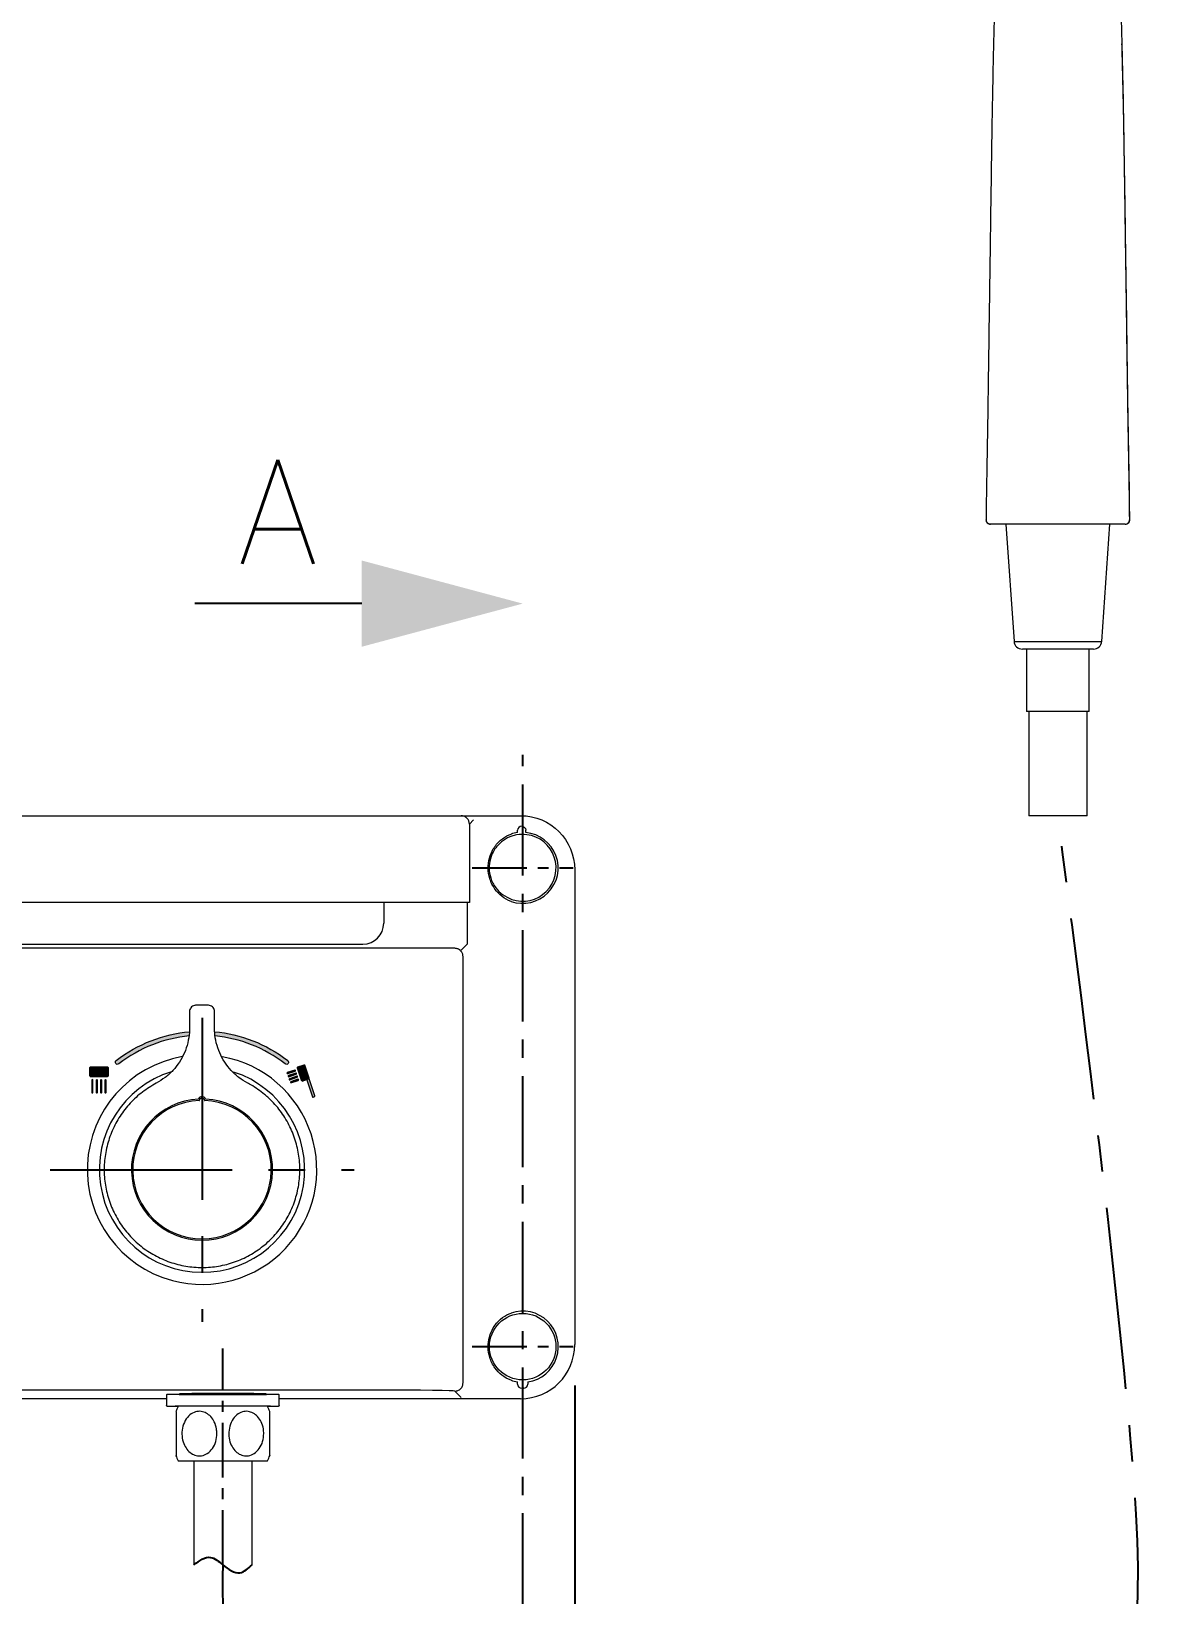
# Model space of a CAD drawing. Extents: x 1522 to 1942, y -990 to -693.
# Drawn here: x 1669.4 to 1723.2, y -834.5 to -759.4 of the extents above; entities that cross this region are included whole.
import ezdxf
from ezdxf.enums import TextEntityAlignment as Align

# ---------------------------------------------------------------- set-up
doc = ezdxf.new("R2010")
doc.units = 0
doc.header["$LTSCALE"] = 7
doc.header["$MEASUREMENT"] = 0
doc.linetypes.add('CENTER', pattern=[2, 1.25, -0.25, 0.25, -0.25])
doc.linetypes.add('PHANTOM', pattern=[2.5, 1.25, -0.25, 0.25, -0.25, 0.25, -0.25])
doc.layers.get('0').update_dxf_attribs({"color": 2, "linetype": 'CONTINUOUS'})
for name, color, linetype in [('CL', 1, 'CENTER'), ('D', 2, 'CONTINUOUS'), ('DWG', 7, 'CONTINUOUS'), ('TXT', 4, 'CONTINUOUS'), ('인쇄', 7, 'CONTINUOUS')]:
    doc.layers.add(name, color=color, linetype=linetype)
doc.styles.add('GHS', font='romans', dxfattribs={"bigfont": 'ghs'})

msp = doc.modelspace()

# ---------------------------------------------------------------- hatches: boundary and pattern name
at = {"layer": '인쇄'}
h = msp.add_hatch(color=252, dxfattribs=at)
h.dxf.hatch_style = 2
h.paths.add_polyline_path([(1678.2, -807.489), (1678.202, -807.51), (1678.203, -807.532), (1678.205, -807.555), (1678.207, -807.578), (1678.209, -807.6), (1678.212, -807.623), (1678.214, -807.646), (1678.217, -807.668), (1678.22, -807.691), (1678.318, -807.701), (1678.516, -807.726), (1678.712, -807.757), (1678.908, -807.794), (1679.102, -807.838), (1679.296, -807.887), (1679.488, -807.942), (1679.679, -808.003), (1679.868, -808.071), (1680.056, -808.144), (1680.242, -808.223), (1680.426, -808.309), (1680.607, -808.4), (1680.787, -808.498), (1680.964, -808.601), (1681.138, -808.711), (1681.31, -808.826), (1681.479, -808.948), (1681.59, -809.033), (1681.594, -809.036), (1681.597, -809.038), (1681.6, -809.04), (1681.603, -809.042), (1681.607, -809.043), (1681.61, -809.045), (1681.613, -809.046), (1681.617, -809.048), (1681.62, -809.049), (1681.624, -809.05), (1681.627, -809.051), (1681.631, -809.052), (1681.634, -809.052), (1681.638, -809.053), (1681.642, -809.053), (1681.645, -809.053), (1681.649, -809.054), (1681.652, -809.054), (1681.656, -809.053), (1681.66, -809.053), (1681.663, -809.053), (1681.667, -809.052), (1681.67, -809.052), (1681.674, -809.051), (1681.677, -809.05), (1681.681, -809.049), (1681.684, -809.048), (1681.688, -809.047), (1681.691, -809.045), (1681.694, -809.044), (1681.698, -809.042), (1681.701, -809.04), (1681.704, -809.038), (1681.707, -809.036), (1681.71, -809.034), (1681.713, -809.032), (1681.716, -809.03), (1681.719, -809.027), (1681.721, -809.025), (1681.724, -809.022), (1681.726, -809.019), (1681.729, -809.016), (1681.731, -809.013), (1681.734, -809.01), (1681.736, -809.007), (1681.738, -809.003), (1681.739, -809), (1681.741, -808.997), (1681.743, -808.993), (1681.744, -808.99), (1681.745, -808.986), (1681.746, -808.983), (1681.747, -808.979), (1681.748, -808.976), (1681.749, -808.972), (1681.75, -808.969), (1681.75, -808.965), (1681.751, -808.962), (1681.751, -808.958), (1681.751, -808.954), (1681.751, -808.951), (1681.751, -808.947), (1681.75, -808.944), (1681.75, -808.94), (1681.749, -808.936), (1681.749, -808.933), (1681.748, -808.929), (1681.747, -808.926), (1681.746, -808.922), (1681.745, -808.919), (1681.743, -808.916), (1681.742, -808.912), (1681.74, -808.909), (1681.739, -808.906), (1681.737, -808.903), (1681.735, -808.9), (1681.733, -808.896), (1681.731, -808.893), (1681.728, -808.891), (1681.726, -808.888), (1681.724, -808.885), (1681.721, -808.882), (1681.718, -808.88), (1681.715, -808.877), (1681.712, -808.875), (1681.54, -808.745), (1681.365, -808.622), (1681.187, -808.505), (1681.007, -808.394), (1680.823, -808.289), (1680.638, -808.191), (1680.45, -808.099), (1680.26, -808.013), (1680.067, -807.933), (1679.873, -807.859), (1679.678, -807.792), (1679.481, -807.731), (1679.282, -807.676), (1679.082, -807.627), (1678.881, -807.585), (1678.679, -807.549), (1678.476, -807.519), (1678.273, -807.495)])
h.paths.add_polyline_path([(1676.989, -807.512), (1676.99, -807.488), (1676.843, -807.502), (1676.64, -807.528), (1676.438, -807.56), (1676.236, -807.598), (1676.035, -807.643), (1675.836, -807.694), (1675.638, -807.751), (1675.441, -807.814), (1675.246, -807.883), (1675.052, -807.959), (1674.861, -808.041), (1674.672, -808.129), (1674.484, -808.223), (1674.299, -808.324), (1674.117, -808.43), (1673.937, -808.543), (1673.76, -808.662), (1673.586, -808.788), (1673.471, -808.875), (1673.468, -808.878), (1673.465, -808.88), (1673.462, -808.883), (1673.46, -808.886), (1673.457, -808.889), (1673.455, -808.891), (1673.453, -808.894), (1673.451, -808.897), (1673.449, -808.901), (1673.447, -808.904), (1673.445, -808.907), (1673.443, -808.91), (1673.442, -808.913), (1673.44, -808.917), (1673.439, -808.92), (1673.438, -808.924), (1673.437, -808.927), (1673.436, -808.931), (1673.435, -808.934), (1673.435, -808.938), (1673.434, -808.941), (1673.434, -808.945), (1673.434, -808.948), (1673.433, -808.952), (1673.433, -808.956), (1673.434, -808.959), (1673.434, -808.963), (1673.434, -808.966), (1673.435, -808.97), (1673.435, -808.974), (1673.436, -808.977), (1673.437, -808.981), (1673.438, -808.984), (1673.439, -808.988), (1673.441, -808.991), (1673.442, -808.994), (1673.444, -808.998), (1673.445, -809.001), (1673.447, -809.004), (1673.449, -809.008), (1673.451, -809.011), (1673.454, -809.014), (1673.456, -809.017), (1673.459, -809.02), (1673.461, -809.023), (1673.464, -809.025), (1673.467, -809.028), (1673.469, -809.03), (1673.472, -809.033), (1673.475, -809.035), (1673.478, -809.037), (1673.481, -809.039), (1673.485, -809.041), (1673.488, -809.043), (1673.491, -809.044), (1673.494, -809.046), (1673.498, -809.047), (1673.501, -809.048), (1673.505, -809.049), (1673.508, -809.05), (1673.512, -809.051), (1673.515, -809.052), (1673.519, -809.052), (1673.522, -809.053), (1673.526, -809.053), (1673.529, -809.053), (1673.533, -809.054), (1673.537, -809.054), (1673.54, -809.053), (1673.544, -809.053), (1673.547, -809.053), (1673.551, -809.052), (1673.555, -809.051), (1673.558, -809.05), (1673.562, -809.05), (1673.565, -809.048), (1673.569, -809.047), (1673.572, -809.046), (1673.575, -809.044), (1673.579, -809.043), (1673.582, -809.041), (1673.585, -809.039), (1673.589, -809.037), (1673.592, -809.035), (1673.595, -809.032), (1673.762, -808.907), (1673.931, -808.787), (1674.104, -808.674), (1674.279, -808.566), (1674.457, -808.465), (1674.637, -808.369), (1674.82, -808.28), (1675.004, -808.196), (1675.191, -808.119), (1675.379, -808.048), (1675.569, -807.982), (1675.76, -807.923), (1675.953, -807.87), (1676.147, -807.822), (1676.342, -807.781), (1676.538, -807.746), (1676.734, -807.717), (1676.932, -807.694), (1676.971, -807.69), (1676.973, -807.673), (1676.976, -807.65), (1676.979, -807.627), (1676.981, -807.604), (1676.983, -807.581), (1676.985, -807.558), (1676.987, -807.535)])
h = msp.add_hatch(color=252, dxfattribs=at)
h.dxf.hatch_style = 2
edge = h.paths.add_edge_path()
edge.add_spline(control_points=[(1673.085, -809.606), (1673.085, -809.628), (1673.067, -809.646), (1673.045, -809.646), (1673.045, -809.646), (1672.246, -809.646), (1672.246, -809.646), (1672.224, -809.646), (1672.206, -809.628), (1672.206, -809.606), (1672.206, -809.606), (1672.206, -809.206), (1672.206, -809.206), (1672.206, -809.183), (1672.224, -809.166), (1672.246, -809.166), (1672.246, -809.166), (1673.045, -809.166), (1673.045, -809.166), (1673.067, -809.166), (1673.085, -809.183), (1673.085, -809.206), (1673.085, -809.206), (1673.085, -809.606), (1673.085, -809.606)], knot_values=[0, 0, 0, 0, 1, 1, 1, 2, 2, 2, 3, 3, 3, 4, 4, 4, 5, 5, 5, 6, 6, 6, 7, 7, 7, 8, 8, 8, 8], degree=3, periodic=0)
h = msp.add_hatch(color=252, dxfattribs=at)
h.dxf.hatch_style = 2
edge = h.paths.add_edge_path()
edge.add_spline(control_points=[(1681.708, -809.497), (1681.708, -809.497), (1682.071, -809.376), (1682.071, -809.376), (1682.085, -809.371), (1682.092, -809.356), (1682.087, -809.343), (1682.083, -809.329), (1682.068, -809.322), (1682.054, -809.326), (1682.054, -809.326), (1681.691, -809.447), (1681.691, -809.447), (1681.678, -809.452), (1681.671, -809.466), (1681.675, -809.48), (1681.68, -809.494), (1681.694, -809.501), (1681.708, -809.497)], knot_values=[0, 0, 0, 0, 1, 1, 1, 2, 2, 2, 3, 3, 3, 4, 4, 4, 5, 5, 5, 6, 6, 6, 6], degree=3, periodic=0)
h = msp.add_hatch(color=252, dxfattribs=at)
h.dxf.hatch_style = 2
edge = h.paths.add_edge_path()
edge.add_spline(control_points=[(1682.369, -809.843), (1682.373, -809.854), (1682.389, -809.859), (1682.405, -809.854), (1682.405, -809.854), (1682.712, -809.752), (1682.712, -809.752), (1682.727, -809.747), (1682.737, -809.733), (1682.733, -809.722), (1682.733, -809.722), (1682.525, -809.097), (1682.525, -809.097), (1682.521, -809.086), (1682.505, -809.081), (1682.49, -809.086), (1682.49, -809.086), (1682.182, -809.188), (1682.182, -809.188), (1682.167, -809.194), (1682.158, -809.207), (1682.161, -809.219), (1682.161, -809.219), (1682.369, -809.843), (1682.369, -809.843)], knot_values=[0, 0, 0, 0, 1, 1, 1, 2, 2, 2, 3, 3, 3, 4, 4, 4, 5, 5, 5, 6, 6, 6, 7, 7, 7, 8, 8, 8, 8], degree=3, periodic=0)
h = msp.add_hatch(color=252, dxfattribs=at)
h.dxf.hatch_style = 2
edge = h.paths.add_edge_path()
edge.add_spline(control_points=[(1672.329, -810.425), (1672.313, -810.425), (1672.301, -810.412), (1672.301, -810.397), (1672.301, -810.397), (1672.301, -809.815), (1672.301, -809.815), (1672.301, -809.8), (1672.313, -809.787), (1672.329, -809.787), (1672.345, -809.787), (1672.357, -809.8), (1672.357, -809.815), (1672.357, -809.815), (1672.357, -810.397), (1672.357, -810.397), (1672.357, -810.412), (1672.345, -810.425), (1672.329, -810.425)], knot_values=[0, 0, 0, 0, 1, 1, 1, 2, 2, 2, 3, 3, 3, 4, 4, 4, 5, 5, 5, 6, 6, 6, 6], degree=3, periodic=0)
h = msp.add_hatch(color=252, dxfattribs=at)
h.dxf.hatch_style = 2
edge = h.paths.add_edge_path()
edge.add_spline(control_points=[(1672.54, -810.425), (1672.524, -810.425), (1672.512, -810.412), (1672.512, -810.397), (1672.512, -810.397), (1672.512, -809.815), (1672.512, -809.815), (1672.512, -809.8), (1672.524, -809.787), (1672.54, -809.787), (1672.555, -809.787), (1672.568, -809.8), (1672.568, -809.815), (1672.568, -809.815), (1672.568, -810.397), (1672.568, -810.397), (1672.568, -810.412), (1672.555, -810.425), (1672.54, -810.425)], knot_values=[0, 0, 0, 0, 1, 1, 1, 2, 2, 2, 3, 3, 3, 4, 4, 4, 5, 5, 5, 6, 6, 6, 6], degree=3, periodic=0)
h = msp.add_hatch(color=252, dxfattribs=at)
h.dxf.hatch_style = 2
edge = h.paths.add_edge_path()
edge.add_spline(control_points=[(1672.751, -810.425), (1672.735, -810.425), (1672.722, -810.412), (1672.722, -810.397), (1672.722, -810.397), (1672.722, -809.815), (1672.722, -809.815), (1672.722, -809.8), (1672.735, -809.787), (1672.751, -809.787), (1672.766, -809.787), (1672.779, -809.8), (1672.779, -809.815), (1672.779, -809.815), (1672.779, -810.397), (1672.779, -810.397), (1672.779, -810.412), (1672.766, -810.425), (1672.751, -810.425)], knot_values=[0, 0, 0, 0, 1, 1, 1, 2, 2, 2, 3, 3, 3, 4, 4, 4, 5, 5, 5, 6, 6, 6, 6], degree=3, periodic=0)
h = msp.add_hatch(color=252, dxfattribs=at)
h.dxf.hatch_style = 2
edge = h.paths.add_edge_path()
edge.add_spline(control_points=[(1672.962, -810.425), (1672.946, -810.425), (1672.933, -810.412), (1672.933, -810.397), (1672.933, -810.397), (1672.933, -809.815), (1672.933, -809.815), (1672.933, -809.8), (1672.946, -809.787), (1672.962, -809.787), (1672.977, -809.787), (1672.99, -809.8), (1672.99, -809.815), (1672.99, -809.815), (1672.99, -810.397), (1672.99, -810.397), (1672.99, -810.412), (1672.977, -810.425), (1672.962, -810.425)], knot_values=[0, 0, 0, 0, 1, 1, 1, 2, 2, 2, 3, 3, 3, 4, 4, 4, 5, 5, 5, 6, 6, 6, 6], degree=3, periodic=0)
h = msp.add_hatch(color=252, dxfattribs=at)
h.dxf.hatch_style = 2
edge = h.paths.add_edge_path()
edge.add_spline(control_points=[(1681.758, -809.645), (1681.758, -809.645), (1682.12, -809.524), (1682.12, -809.524), (1682.134, -809.519), (1682.141, -809.505), (1682.137, -809.491), (1682.132, -809.477), (1682.118, -809.47), (1682.104, -809.474), (1682.104, -809.474), (1681.741, -809.596), (1681.741, -809.596), (1681.728, -809.6), (1681.72, -809.615), (1681.724, -809.628), (1681.729, -809.642), (1681.744, -809.65), (1681.758, -809.645)], knot_values=[0, 0, 0, 0, 1, 1, 1, 2, 2, 2, 3, 3, 3, 4, 4, 4, 5, 5, 5, 6, 6, 6, 6], degree=3, periodic=0)
h = msp.add_hatch(color=252, dxfattribs=at)
h.dxf.hatch_style = 2
edge = h.paths.add_edge_path()
edge.add_spline(control_points=[(1681.807, -809.793), (1681.807, -809.793), (1682.17, -809.672), (1682.17, -809.672), (1682.183, -809.668), (1682.191, -809.653), (1682.186, -809.64), (1682.182, -809.626), (1682.167, -809.618), (1682.154, -809.623), (1682.154, -809.623), (1681.791, -809.744), (1681.791, -809.744), (1681.777, -809.749), (1681.769, -809.763), (1681.774, -809.777), (1681.779, -809.791), (1681.793, -809.798), (1681.807, -809.793)], knot_values=[0, 0, 0, 0, 1, 1, 1, 2, 2, 2, 3, 3, 3, 4, 4, 4, 5, 5, 5, 6, 6, 6, 6], degree=3, periodic=0)
h = msp.add_hatch(color=252, dxfattribs=at)
h.dxf.hatch_style = 2
edge = h.paths.add_edge_path()
edge.add_spline(control_points=[(1681.857, -809.942), (1681.857, -809.942), (1682.219, -809.821), (1682.219, -809.821), (1682.233, -809.816), (1682.24, -809.802), (1682.236, -809.788), (1682.231, -809.774), (1682.217, -809.767), (1682.203, -809.771), (1682.203, -809.771), (1681.84, -809.892), (1681.84, -809.892), (1681.826, -809.897), (1681.819, -809.912), (1681.823, -809.925), (1681.828, -809.939), (1681.843, -809.946), (1681.857, -809.942)], knot_values=[0, 0, 0, 0, 1, 1, 1, 2, 2, 2, 3, 3, 3, 4, 4, 4, 5, 5, 5, 6, 6, 6, 6], degree=3, periodic=0)
h = msp.add_hatch(color=252, dxfattribs=at)
h.dxf.hatch_style = 2
edge = h.paths.add_edge_path()
edge.add_spline(control_points=[(1682.892, -810.612), (1682.897, -810.625), (1682.913, -810.632), (1682.929, -810.627), (1682.929, -810.627), (1682.996, -810.604), (1682.996, -810.604), (1683.011, -810.599), (1683.02, -810.584), (1683.016, -810.57), (1683.016, -810.57), (1682.728, -809.708), (1682.728, -809.708), (1682.724, -809.694), (1682.707, -809.687), (1682.692, -809.692), (1682.692, -809.692), (1682.624, -809.715), (1682.624, -809.715), (1682.609, -809.72), (1682.6, -809.735), (1682.605, -809.749), (1682.605, -809.749), (1682.892, -810.612), (1682.892, -810.612)], knot_values=[0, 0, 0, 0, 1, 1, 1, 2, 2, 2, 3, 3, 3, 4, 4, 4, 5, 5, 5, 6, 6, 6, 7, 7, 7, 8, 8, 8, 8], degree=3, periodic=0)

# ---------------------------------------------------------------- linework, layer by layer
at = {"color": 7, "linetype": 'Continuous', "lineweight": 15}
for p, q in [((1715.635, -758.831), (1715.611, -760.034)), ((1721.78, -760.034), (1721.755, -758.831)), ((1715.611, -760.018), (1715.575, -761.429)), ((1721.815, -761.429), (1721.779, -760.018)), ((1715.253, -782.909), (1715.254, -782.909)), ((1716.195, -783.111), (1716.589, -788.739)), ((1720.802, -788.739), (1721.195, -783.111)), ((1722.136, -782.909), (1722.137, -782.909)), ((1718.695, -789.111), (1716.988, -789.111)), ((1717.195, -789.111), (1717.195, -792.111)), ((1720.403, -789.111), (1718.695, -789.111)), ((1720.195, -792.111), (1720.195, -789.111)), ((1717.195, -790.58), (1717.195, -792.111)), ((1720.195, -792.111), (1720.195, -790.236)), ((1720.195, -792.111), (1717.195, -792.111)), ((1720.195, -792.111), (1717.195, -792.111)), ((1717.295, -792.111), (1717.295, -797.111)), ((1720.095, -797.111), (1720.095, -792.111)), ((1645.195, -797.111), (1692.896, -797.111)), ((1690.632, -797.309), (1690.433, -797.511)), ((1720.095, -797.111), (1717.295, -797.111)), ((1690.433, -797.511), (1690.433, -801.273)), ((1692.746, -797.921), (1692.746, -797.812)), ((1693.146, -797.921), (1693.146, -797.812)), ((1695.495, -799.711), (1695.495, -822.511)), ((1686.131, -801.273), (1604.859, -801.273)), ((1690.131, -801.273), (1686.131, -801.273)), ((1686.322, -801.278), (1686.322, -802.278)), ((1690.332, -801.273), (1690.131, -801.273)), ((1690.332, -801.273), (1690.332, -802.292)), ((1690.332, -801.273), (1690.332, -801.273)), ((1690.433, -801.273), (1690.332, -801.273)), ((1605.668, -803.273), (1685.322, -803.278)), ((1690.327, -803.284), (1690.014, -803.597)), ((1690.327, -803.267), (1690.327, -803.279)), ((1689.731, -803.48), (1601.259, -803.48)), ((1690.131, -824.347), (1690.131, -803.875)), ((1676.996, -806.518), (1676.996, -807.305)), ((1678.195, -807.305), (1678.195, -806.518)), ((1692.746, -824.41), (1692.746, -824.301)), ((1693.243, -824.301), (1693.243, -824.41)), ((1675.895, -825.111), (1664.804, -825.111)), ((1686.131, -824.698), (1664.845, -824.698)), ((1675.895, -824.948), (1675.895, -825.428)), ((1675.955, -824.888), (1676.705, -824.888)), ((1676.713, -824.896), (1676.705, -824.888)), ((1680.485, -824.888), (1680.477, -824.896)), ((1680.485, -824.888), (1681.235, -824.888)), ((1681.295, -825.428), (1681.295, -824.948)), ((1692.895, -825.111), (1681.295, -825.111)), ((1686.782, -824.698), (1686.131, -824.698)), ((1687.447, -824.701), (1686.782, -824.698)), ((1688.087, -824.706), (1687.447, -824.701)), ((1688.659, -824.712), (1688.087, -824.706)), ((1689.126, -824.72), (1688.659, -824.712)), ((1689.463, -824.729), (1689.126, -824.72)), ((1689.662, -824.738), (1689.463, -824.729)), ((1689.731, -824.747), (1689.662, -824.738)), ((1690.033, -825.05), (1689.731, -824.747)), ((1693.043, -824.61), (1692.946, -824.61)), ((1676.445, -825.488), (1675.955, -825.488)), ((1681.235, -825.488), (1680.745, -825.488)), ((1676.445, -828.088), (1678.595, -828.088)), ((1677.195, -828.088), (1677.195, -833.088)), ((1678.595, -828.088), (1680.745, -828.088)), ((1679.995, -833.088), (1679.995, -828.088))]:
    msp.add_line(p, q, dxfattribs=at)
at = {"color": 8, "linetype": 'Continuous', "lineweight": 15}
for p, q in [((1715.254, -782.909), (1715.259, -782.908)), ((1722.131, -782.908), (1722.136, -782.909)), ((1716.589, -788.739), (1718.695, -788.739)), ((1718.695, -788.739), (1720.802, -788.739))]:
    msp.add_line(p, q, dxfattribs=at)
at = {"color": 1, "linetype": 'CENTER'}
for p, q in [((1677.595, -806.811), (1677.595, -821.411)), ((1677.595, -806.811), (1677.595, -821.411)), ((1670.295, -814.111), (1684.895, -814.111)), ((1670.295, -814.111), (1684.895, -814.111))]:
    msp.add_line(p, q, dxfattribs=at)
at = {"color": 7, "linetype": 'Continuous', "lineweight": 15}
msp.add_circle((1692.995, -822.611), 1.598, dxfattribs=at)
for centre, radius, start, end in [((1716.988, -788.711), 0.4, 184, 270), ((1720.403, -788.711), 0.4, 270, 356), ((1692.995, -799.611), 1.709, 98.36658, 109.19036), ((1692.995, -799.617), 1.703, 250.73742, 84.90517), ((1692.995, -799.616), 1.604, 250.74683, 82.89768), ((1692.995, -799.611), 1.609, 100.79914, 109.19036), ((1692.965, -799.526), 1.519, 81.34708, 100.28899), ((1685.321, -802.278), 1, 270.01315, 359.98698), ((1677.595, -814.111), 5.51, 99.88525, 255), ((1677.595, -814.111), 5.51, 255, 79.82244), ((1677.595, -814.111), 3.389, 92.94721, 87.06234), ((1677.595, -814.111), 3.326, 92.41617, 87.59076), ((1677.595, -810.785), 0.184, 18.84675, 161.1628), ((1692.995, -822.611), 1.709, 278.36658, 109.19036), ((1692.995, -822.611), 1.709, 250.80964, 261.63342), ((1679.111, -826.788), 2.967, 154.01077, 159.05336), ((1678.078, -826.788), 2.967, 20.93443, 25.98923), ((1679.111, -826.788), 2.967, 200.93443, 205.98923), ((1678.078, -826.788), 2.967, 334.01077, 339.05336)]:
    msp.add_arc(centre, radius, start, end, dxfattribs=at)
at = {"color": 8, "linetype": 'Continuous', "lineweight": 15}
msp.add_arc((1677.595, -814.111), 4.929, 107.35914, 72.09323, dxfattribs=at)
at = {"color": 7, "linetype": 'Continuous', "lineweight": 15, "extrusion": (0, 0, -1)}
for centre, major_axis, start_param, end_param in [((1692.894, -799.711), (1.839, 1.839), 5.497885, 7.068486), ((1692.946, -797.812), (-0.141, -0.142), 2.356292, 3.926893)]:
    msp.add_ellipse(centre, major_axis=major_axis, ratio=0.999805, start_param=start_param, end_param=end_param, dxfattribs=at)
at = {"color": 7, "linetype": 'Continuous', "lineweight": 15}
for centre, major_axis, ratio, start_param, end_param in [((1692.946, -797.812), (0.141, -0.141), 0.999805, 2.356292, 3.926893), ((1692.894, -822.511), (-1.839, 1.839), 0.999805, 2.356292, 3.926893), ((1692.946, -824.41), (0.141, 0.141), 0.999805, 2.356292, 3.926893), ((1693.043, -824.41), (-0.141, 0.141), 0.999805, 2.356292, 3.926893), ((1678.595, -824.888), (2.64, 0), 0.008727, 3.141394, 6.283384), ((1678.595, -824.888), (2.1, 0), 0.013964, 1.570796, 3.141593), ((1678.595, -824.888), (2.1, 0), 0.008727, 3.601425, 5.823353), ((1678.595, -824.888), (2.1, 0), 0.013964, 0, 1.570796), ((1678.595, -825.488), (2.64, 0), 0.008727, 6.282987, 9.424976)]:
    msp.add_ellipse(centre, major_axis=major_axis, ratio=ratio, start_param=start_param, end_param=end_param, dxfattribs=at)
at = {"color": 8, "linetype": 'Continuous', "lineweight": 15}
for points, knots in [([(1721.758, -760.062), (1721.77, -760.051), (1721.784, -760.039), (1721.778, -760.028), (1721.778, -760.027)], [0, 0, 0, 0, 0.910025, 1, 1, 1, 1]), ([(1721.794, -761.45), (1721.807, -761.441), (1721.82, -761.431), (1721.814, -761.421), (1721.814, -761.42)], [0, 0, 0, 0, 0.925611, 1, 1, 1, 1])]:
    msp.add_open_spline(points, degree=3, knots=knots, dxfattribs=at)
at = {"color": 7, "linetype": 'Continuous', "lineweight": 15}
for points, knots in [([(1721.758, -760.062), (1721.764, -760.323), (1721.771, -760.586), (1721.778, -760.863), (1721.781, -760.969), (1721.787, -761.169), (1721.791, -761.355), (1721.794, -761.45)], [0, 0, 0, 0, 0.565402, 0.568984, 0.598909, 0.794574, 1, 1, 1, 1]), ([(1715.576, -761.42), (1715.569, -761.701), (1715.555, -762.296), (1715.539, -763.199), (1715.523, -764.115), (1715.509, -765.033), (1715.495, -766.024), (1715.478, -767.162), (1715.459, -768.49), (1715.438, -770.008), (1715.413, -771.717), (1715.386, -773.617), (1715.358, -775.706), (1715.325, -777.985), (1715.28, -780.409), (1715.257, -782.07), (1715.245, -782.909)], [0, 0, 0, 0, 0.03965, 0.083931, 0.12682, 0.168322, 0.212584, 0.265594, 0.32741, 0.398027, 0.477448, 0.565703, 0.662731, 0.76845, 0.882979, 1, 1, 1, 1]), ([(1721.794, -761.45), (1721.804, -761.892), (1721.827, -762.847), (1721.854, -764.33), (1721.879, -765.873), (1721.903, -767.38), (1721.924, -768.842), (1721.944, -770.284), (1721.974, -772.317), (1721.997, -773.976), (1722.014, -775.259), (1722.018, -775.575), (1722.023, -775.89), (1722.027, -776.206), (1722.032, -776.521), (1722.036, -776.837), (1722.041, -777.152), (1722.046, -777.46), (1722.052, -777.831), (1722.059, -778.231), (1722.066, -778.665), (1722.073, -779.064), (1722.08, -779.461), (1722.088, -779.86), (1722.095, -780.248), (1722.113, -781.265), (1722.123, -782.147), (1722.131, -782.908)], [0, 0, 0, 0, 0.062329, 0.13488, 0.208372, 0.278687, 0.34581, 0.412935, 0.480072, 0.629648, 0.644326, 0.659, 0.67367, 0.688337, 0.702999, 0.717657, 0.73231, 0.74696, 0.760539, 0.784049, 0.802785, 0.821098, 0.839629, 0.858163, 0.876703, 0.893803, 1, 1, 1, 1]), ([(1722.146, -782.909), (1722.134, -782.07), (1722.11, -780.409), (1722.065, -777.985), (1722.032, -775.706), (1722.004, -773.617), (1721.977, -771.717), (1721.953, -770.008), (1721.931, -768.49), (1721.912, -767.162), (1721.896, -766.024), (1721.881, -765.033), (1721.867, -764.115), (1721.852, -763.199), (1721.835, -762.296), (1721.821, -761.701), (1721.815, -761.42)], [0, 0, 0, 0, 0.117021, 0.23155, 0.337269, 0.434297, 0.522552, 0.601973, 0.67259, 0.734406, 0.787416, 0.831678, 0.87318, 0.916069, 0.96035, 1, 1, 1, 1]), ([(1715.243, -782.906), (1715.244, -782.919), (1715.244, -782.945), (1715.256, -782.985), (1715.276, -783.024), (1715.315, -783.069), (1715.376, -783.104), (1715.429, -783.109), (1715.457, -783.111)], [0, 0, 0, 0, 0.094537, 0.193067, 0.297671, 0.416216, 0.695855, 1, 1, 1, 1]), ([(1715.457, -783.111), (1715.432, -783.108), (1715.393, -783.104), (1715.347, -783.079), (1715.315, -783.052), (1715.289, -783.02), (1715.265, -782.972), (1715.262, -782.933), (1715.259, -782.908)], [0, 0, 0, 0, 0.239216, 0.368201, 0.500015, 0.63182, 0.760812, 1, 1, 1, 1]), ([(1718.695, -783.111), (1718.605, -783.111), (1718.424, -783.111), (1718.138, -783.111), (1717.838, -783.111), (1717.513, -783.111), (1717.176, -783.111), (1716.879, -783.111), (1716.636, -783.111), (1716.442, -783.111), (1716.257, -783.111), (1716.084, -783.111), (1715.925, -783.111), (1715.786, -783.111), (1715.649, -783.111), (1715.532, -783.111), (1715.481, -783.111), (1715.457, -783.111)], [0, 0, 0, 0, 0.052675, 0.105885, 0.169593, 0.234872, 0.312087, 0.396712, 0.451783, 0.507987, 0.56566, 0.628523, 0.691856, 0.756013, 0.821337, 0.918097, 1, 1, 1, 1]), ([(1721.933, -783.111), (1721.922, -783.111), (1721.901, -783.111), (1721.854, -783.111), (1721.795, -783.111), (1721.719, -783.111), (1721.628, -783.111), (1721.522, -783.111), (1721.403, -783.111), (1721.271, -783.111), (1721.093, -783.111), (1720.859, -783.111), (1720.55, -783.111), (1720.215, -783.111), (1719.878, -783.111), (1719.553, -783.111), (1719.167, -783.111), (1718.876, -783.111), (1718.695, -783.111)], [0, 0, 0, 0, 0.040734, 0.081971, 0.13048, 0.178813, 0.23114, 0.282684, 0.333619, 0.384124, 0.434381, 0.52024, 0.603213, 0.687861, 0.765123, 0.830435, 0.894214, 1, 1, 1, 1]), ([(1721.933, -783.111), (1721.958, -783.108), (1721.997, -783.104), (1722.044, -783.079), (1722.075, -783.052), (1722.101, -783.02), (1722.125, -782.972), (1722.129, -782.933), (1722.131, -782.908)], [0, 0, 0, 0, 0.239105, 0.368057, 0.499856, 0.631649, 0.760694, 1, 1, 1, 1]), ([(1722.022, -783.097), (1722.041, -783.087), (1722.078, -783.068), (1722.119, -783.02), (1722.144, -782.964), (1722.146, -782.925), (1722.147, -782.906)], [0, 0, 0, 0, 0.255884, 0.515753, 0.767191, 1, 1, 1, 1]), ([(1690.433, -797.511), (1690.428, -797.461), (1690.42, -797.383), (1690.37, -797.29), (1690.318, -797.226), (1690.254, -797.175), (1690.161, -797.125), (1690.084, -797.116), (1690.033, -797.111)], [0, 0, 0, 0, 0.2394572, 0.3683587, 0.4999931, 0.6316314, 0.7605368, 1, 1, 1, 1]), ([(1692.433, -801.225), (1692.433, -801.225), (1692.275, -801.165), (1691.979, -801.001), (1691.624, -800.626), (1691.396, -800.163), (1691.313, -799.639), (1691.375, -799.143), (1691.574, -798.675), (1691.897, -798.286), (1692.223, -798.079), (1692.404, -798.008), (1692.433, -797.997), (1692.433, -797.997)], [0, 0, 0, 0, 0.000003, 0.120701, 0.237149, 0.375242, 0.493224, 0.611461, 0.727495, 0.860903, 0.978152, 0.999997, 1, 1, 1, 1]), ([(1692.466, -798.092), (1692.438, -798.102), (1692.259, -798.168), (1691.939, -798.363), (1691.618, -798.727), (1691.421, -799.168), (1691.358, -799.638), (1691.441, -800.135), (1691.669, -800.567), (1692.018, -800.927), (1692.314, -801.062), (1692.466, -801.13)], [0, 0, 0, 0, 0.022329, 0.141476, 0.275552, 0.390632, 0.50664, 0.622493, 0.75981, 0.877141, 1, 1, 1, 1]), ([(1690.332, -802.292), (1690.332, -802.474), (1690.332, -802.837), (1690.328, -803.123), (1690.327, -803.267)], [0, 0, 0, 0, 0.49999, 1, 1, 1, 1]), ([(1690.131, -803.88), (1690.125, -803.827), (1690.113, -803.722), (1690.02, -803.59), (1689.888, -803.498), (1689.783, -803.486), (1689.731, -803.48)], [0, 0, 0, 0, 0.2500006, 0.4999984, 0.7499991, 1, 1, 1, 1]), ([(1677.284, -806.218), (1677.284, -806.218), (1677.266, -806.219), (1677.215, -806.225), (1677.134, -806.259), (1677.057, -806.327), (1677.008, -806.417), (1676.996, -806.484), (1676.996, -806.518), (1676.996, -806.518)], [0, 0, 0, 0, 0.000026, 0.119462, 0.339587, 0.559723, 0.779862, 0.999974, 1, 1, 1, 1]), ([(1677.906, -806.218), (1677.803, -806.215), (1677.595, -806.209), (1677.388, -806.215), (1677.284, -806.218)], [0, 0, 0, 0, 0.500379, 1, 1, 1, 1]), ([(1678.195, -806.518), (1678.195, -806.518), (1678.195, -806.5), (1678.19, -806.448), (1678.16, -806.366), (1678.095, -806.287), (1678.007, -806.233), (1677.94, -806.22), (1677.906, -806.218), (1677.906, -806.218)], [0, 0, 0, 0, 0.000026, 0.119455, 0.339588, 0.559725, 0.779862, 0.999974, 1, 1, 1, 1]), ([(1676.996, -807.305), (1676.996, -807.305), (1676.996, -807.377), (1676.987, -807.618), (1676.923, -808.024), (1676.761, -808.506), (1676.52, -808.953), (1676.207, -809.352), (1675.835, -809.7), (1675.541, -809.868), (1675.398, -809.957), (1675.398, -809.957)], [0, 0, 0, 0, 0.000004, 0.06674, 0.222284, 0.377828, 0.533371, 0.688914, 0.844455, 0.999997, 1, 1, 1, 1]), ([(1679.792, -809.957), (1679.792, -809.957), (1679.64, -809.886), (1679.36, -809.692), (1678.982, -809.354), (1678.671, -808.952), (1678.43, -808.506), (1678.268, -808.024), (1678.203, -807.618), (1678.195, -807.378), (1678.195, -807.305), (1678.195, -807.305)], [0, 0, 0, 0, 0.000004, 0.155562, 0.31112, 0.46668, 0.62224, 0.7778, 0.933361, 0.999996, 1, 1, 1, 1]), ([(1675.398, -809.957), (1675.171, -810.092), (1674.716, -810.362), (1674.131, -810.904), (1673.642, -811.53), (1673.264, -812.23), (1673.011, -812.984), (1672.885, -813.77), (1672.896, -814.565), (1673.038, -815.348), (1673.312, -816.095), (1673.704, -816.787), (1674.21, -817.401), (1674.809, -817.924), (1675.49, -818.336), (1676.228, -818.631), (1677.007, -818.795), (1677.802, -818.828), (1678.59, -818.725), (1679.351, -818.494), (1680.062, -818.136), (1680.703, -817.666), (1681.255, -817.093), (1681.705, -816.436), (1682.035, -815.713), (1682.243, -814.945), (1682.315, -814.153), (1682.257, -813.36), (1682.063, -812.588), (1681.745, -811.859), (1681.307, -811.195), (1680.9, -810.757), (1680.449, -810.365), (1680.127, -810.139), (1679.842, -809.984), (1679.792, -809.957)], [0, 0, 0, 0, 0.0317651, 0.0635303, 0.0952954, 0.1270606, 0.1588257, 0.1905909, 0.2223561, 0.2541212, 0.2858864, 0.3176516, 0.3494167, 0.3811818, 0.412947, 0.4447122, 0.4764774, 0.5082425, 0.5400077, 0.5717728, 0.603538, 0.6353032, 0.6670683, 0.6988335, 0.7305986, 0.7623638, 0.794129, 0.8258941, 0.8576593, 0.8894244, 0.9211896, 0.9529548, 0.9609812, 0.9931976, 1, 1, 1, 1]), ([(1677.455, -810.788), (1677.456, -810.788), (1677.458, -810.788), (1677.47, -810.787), (1677.474, -810.787)], [0, 0, 0, 0, 0.632677, 1, 1, 1, 1]), ([(1677.474, -810.787), (1677.474, -810.779), (1677.475, -810.761), (1677.486, -810.729), (1677.507, -810.699), (1677.538, -810.676), (1677.573, -810.665), (1677.606, -810.663), (1677.638, -810.671), (1677.669, -810.688), (1677.696, -810.716), (1677.711, -810.749), (1677.715, -810.775), (1677.715, -810.785), (1677.715, -810.787)], [0, 0, 0, 0, 0.055538, 0.13473, 0.261618, 0.365033, 0.447649, 0.530624, 0.605981, 0.685698, 0.805347, 0.927294, 0.984571, 1, 1, 1, 1]), ([(1677.715, -810.787), (1677.717, -810.787), (1677.727, -810.788), (1677.734, -810.788), (1677.735, -810.788), (1677.735, -810.788)], [0, 0, 0, 0, 0.168006, 0.799482, 1, 1, 1, 1]), ([(1692.433, -824.225), (1692.433, -824.225), (1692.275, -824.165), (1691.979, -824.001), (1691.624, -823.626), (1691.396, -823.163), (1691.313, -822.64), (1691.375, -822.143), (1691.574, -821.676), (1691.897, -821.284), (1692.225, -821.084), (1692.404, -821.007), (1692.433, -820.997), (1692.433, -820.997)], [0, 0, 0, 0, 0.000003, 0.120701, 0.237149, 0.375241, 0.493225, 0.611461, 0.727495, 0.860903, 0.978151, 0.999997, 1, 1, 1, 1]), ([(1689.731, -824.747), (1689.783, -824.741), (1689.888, -824.729), (1690.02, -824.637), (1690.112, -824.504), (1690.125, -824.4), (1690.131, -824.347)], [0, 0, 0, 0, 0.2500009, 0.5000017, 0.7500005, 1, 1, 1, 1]), ([(1675.895, -824.948), (1675.895, -824.946), (1675.895, -824.941), (1675.897, -824.93), (1675.903, -824.915), (1675.917, -824.9), (1675.935, -824.89), (1675.948, -824.888), (1675.955, -824.888)], [0, 0, 0, 0, 0.056558, 0.141421, 0.356067, 0.570709, 0.78536, 1, 1, 1, 1]), ([(1681.235, -824.888), (1681.242, -824.888), (1681.255, -824.89), (1681.273, -824.9), (1681.287, -824.915), (1681.293, -824.93), (1681.295, -824.941), (1681.295, -824.946), (1681.295, -824.948)], [0, 0, 0, 0, 0.214616, 0.429273, 0.643922, 0.858574, 0.94344, 1, 1, 1, 1]), ([(1675.955, -825.488), (1675.948, -825.487), (1675.935, -825.486), (1675.917, -825.475), (1675.903, -825.46), (1675.897, -825.445), (1675.895, -825.434), (1675.895, -825.429), (1675.895, -825.428)], [0, 0, 0, 0, 0.214639, 0.429287, 0.643928, 0.858572, 0.943434, 1, 1, 1, 1]), ([(1676.345, -825.729), (1676.345, -825.725), (1676.345, -825.712), (1676.345, -825.794), (1676.345, -825.965), (1676.345, -826.228), (1676.345, -826.517), (1676.345, -826.711), (1676.345, -826.788)], [0, 0, 0, 0, 0.061735, 0.245578, 0.433167, 0.635253, 0.856535, 1, 1, 1, 1]), ([(1678.309, -826.788), (1678.299, -826.916), (1678.278, -827.173), (1678.111, -827.513), (1677.868, -827.756), (1677.586, -827.868), (1677.312, -827.857), (1677.066, -827.744), (1676.856, -827.543), (1676.699, -827.258), (1676.618, -826.904), (1676.638, -826.517), (1676.769, -826.154), (1676.995, -825.877), (1677.272, -825.726), (1677.551, -825.704), (1677.807, -825.789), (1678.028, -825.966), (1678.201, -826.228), (1678.296, -826.517), (1678.306, -826.711), (1678.309, -826.788)], [0, 0, 0, 0, 0.060165, 0.120417, 0.178395, 0.230832, 0.278405, 0.324356, 0.37215, 0.424077, 0.480832, 0.541337, 0.602963, 0.662254, 0.716368, 0.765071, 0.811103, 0.858073, 0.908672, 0.964078, 1, 1, 1, 1]), ([(1680.559, -826.788), (1680.549, -826.916), (1680.528, -827.173), (1680.361, -827.513), (1680.118, -827.756), (1679.836, -827.868), (1679.562, -827.857), (1679.316, -827.744), (1679.106, -827.543), (1678.949, -827.258), (1678.868, -826.904), (1678.888, -826.517), (1679.019, -826.154), (1679.245, -825.877), (1679.522, -825.726), (1679.801, -825.704), (1680.057, -825.789), (1680.278, -825.966), (1680.451, -826.228), (1680.546, -826.517), (1680.556, -826.711), (1680.559, -826.788)], [0, 0, 0, 0, 0.060165, 0.120417, 0.178394, 0.230832, 0.278405, 0.324356, 0.37215, 0.424077, 0.480832, 0.541337, 0.602963, 0.662254, 0.716368, 0.765072, 0.811103, 0.858073, 0.908672, 0.964078, 1, 1, 1, 1]), ([(1680.845, -826.788), (1680.845, -826.659), (1680.845, -826.402), (1680.845, -826.06), (1680.845, -825.825), (1680.845, -825.715), (1680.845, -825.726), (1680.845, -825.73)], [0, 0, 0, 0, 0.240728, 0.481802, 0.713775, 0.92358, 1, 1, 1, 1]), ([(1681.295, -825.428), (1681.295, -825.429), (1681.295, -825.434), (1681.293, -825.445), (1681.287, -825.46), (1681.273, -825.475), (1681.255, -825.486), (1681.242, -825.487), (1681.235, -825.488)], [0, 0, 0, 0, 0.056567, 0.141433, 0.356083, 0.570731, 0.785386, 1, 1, 1, 1]), ([(1676.345, -826.788), (1676.345, -826.916), (1676.345, -827.173), (1676.345, -827.515), (1676.345, -827.751), (1676.345, -827.861), (1676.345, -827.849), (1676.345, -827.846)], [0, 0, 0, 0, 0.240728, 0.481801, 0.713774, 0.92358, 1, 1, 1, 1]), ([(1680.845, -827.846), (1680.845, -827.85), (1680.845, -827.864), (1680.845, -827.781), (1680.845, -827.61), (1680.845, -827.347), (1680.845, -827.059), (1680.845, -826.864), (1680.845, -826.788)], [0, 0, 0, 0, 0.061735, 0.245578, 0.433167, 0.635253, 0.856535, 1, 1, 1, 1])]:
    msp.add_open_spline(points, degree=3, knots=knots, dxfattribs=at)
msp.add_open_spline([(1690.327, -803.279), (1690.327, -803.28), (1690.327, -803.282), (1690.327, -803.284)], degree=3, dxfattribs=at)
at = {"layer": 'CL', "ltscale": 0.5}
msp.add_line((1692.995, -834.988), (1692.995, -794.187), dxfattribs=at)
at = {"layer": 'CL', "ltscale": 0.3}
for p, q in [((1690.565, -799.617), (1695.425, -799.617)), ((1678.595, -833.088), (1678.595, -822.698)), ((1690.565, -822.611), (1695.425, -822.611))]:
    msp.add_line(p, q, dxfattribs=at)
at = {"layer": 'CL'}
msp.add_arc((1701.164, -834.037), 22.589, 177.59112, 185.18748, dxfattribs=at)
msp.add_spline([(1703.436, -856.511), (1711.368, -854.047), (1720.278, -845.183), (1722.053, -825.582), (1718.695, -797.111)], degree=3, dxfattribs=at)
at = {"layer": 'D'}
msp.add_line((1695.495, -824.47), (1695.495, -866.211), dxfattribs=at)
msp.add_spline([(1677.195, -833.088), (1678.004, -832.73), (1678.595, -833.088), (1679.414, -833.469), (1679.995, -833.088)], degree=3, dxfattribs=at)
at = {"layer": 'DWG'}
msp.add_line((1685.268, -786.925), (1677.242, -786.925), dxfattribs=at)
at = {"layer": 'DWG', "linetype": 'PHANTOM'}
msp.add_solid([(1692.995, -786.925), (1685.268, -784.855), (1685.268, -788.996)], dxfattribs=at)
at = {"layer": 'TXT'}
msp.add_lwpolyline([(1692.995, -779.663, 0, 0, 0), (1692.995, -794.187, 0.4, 0.4, 0)], format="xyseb", dxfattribs=at)
at = {"layer": '인쇄', "lineweight": 0}
for points in [[(1673.472, -808.875), (1674.516, -808.062), (1675.741, -807.599), (1676.991, -807.487)], [(1676.971, -807.69), (1675.772, -807.805), (1674.598, -808.252), (1673.595, -809.032)], [(1678.2, -807.488), (1679.448, -807.601), (1680.67, -808.063), (1681.712, -808.875)], [(1681.589, -809.032), (1680.588, -808.254), (1679.417, -807.806), (1678.22, -807.691)], [(1672.206, -809.206), (1672.206, -809.183), (1672.224, -809.166), (1672.246, -809.166)], [(1672.206, -809.606), (1672.206, -809.606), (1672.206, -809.206), (1672.206, -809.206)], [(1672.246, -809.166), (1672.246, -809.166), (1673.045, -809.166), (1673.045, -809.166)], [(1673.045, -809.166), (1673.067, -809.166), (1673.085, -809.183), (1673.085, -809.206)], [(1673.085, -809.206), (1673.085, -809.206), (1673.085, -809.606), (1673.085, -809.606)], [(1673.454, -809.015), (1673.421, -808.971), (1673.428, -808.909), (1673.472, -808.875)], [(1673.595, -809.032), (1673.551, -809.066), (1673.488, -809.059), (1673.454, -809.015)], [(1681.691, -809.447), (1681.678, -809.452), (1681.671, -809.466), (1681.675, -809.48)], [(1682.054, -809.326), (1682.054, -809.326), (1681.691, -809.447), (1681.691, -809.447)], [(1681.708, -809.497), (1681.708, -809.497), (1682.071, -809.376), (1682.071, -809.376)], [(1682.087, -809.343), (1682.083, -809.329), (1682.068, -809.322), (1682.054, -809.326)], [(1682.071, -809.376), (1682.085, -809.371), (1682.092, -809.356), (1682.087, -809.343)], [(1682.182, -809.188), (1682.167, -809.194), (1682.158, -809.207), (1682.161, -809.219)], [(1682.161, -809.219), (1682.161, -809.219), (1682.369, -809.843), (1682.369, -809.843)], [(1682.49, -809.086), (1682.49, -809.086), (1682.182, -809.188), (1682.182, -809.188)], [(1682.525, -809.097), (1682.521, -809.086), (1682.505, -809.081), (1682.49, -809.086)], [(1682.733, -809.722), (1682.733, -809.722), (1682.525, -809.097), (1682.525, -809.097)], [(1672.246, -809.646), (1672.224, -809.646), (1672.206, -809.628), (1672.206, -809.606)], [(1673.045, -809.646), (1673.045, -809.646), (1672.246, -809.646), (1672.246, -809.646)], [(1673.085, -809.606), (1673.085, -809.628), (1673.067, -809.646), (1673.045, -809.646)], [(1681.675, -809.48), (1681.68, -809.494), (1681.694, -809.501), (1681.708, -809.497)], [(1681.741, -809.596), (1681.728, -809.6), (1681.72, -809.615), (1681.724, -809.628)], [(1681.724, -809.628), (1681.729, -809.642), (1681.744, -809.65), (1681.758, -809.645)], [(1682.104, -809.474), (1682.104, -809.474), (1681.741, -809.596), (1681.741, -809.596)], [(1681.758, -809.645), (1681.758, -809.645), (1682.12, -809.524), (1682.12, -809.524)], [(1681.791, -809.744), (1681.777, -809.749), (1681.769, -809.763), (1681.774, -809.777)], [(1681.774, -809.777), (1681.779, -809.791), (1681.793, -809.798), (1681.807, -809.793)], [(1682.154, -809.623), (1682.154, -809.623), (1681.791, -809.744), (1681.791, -809.744)], [(1681.807, -809.793), (1681.807, -809.793), (1682.17, -809.672), (1682.17, -809.672)], [(1682.203, -809.771), (1682.203, -809.771), (1681.84, -809.892), (1681.84, -809.892)], [(1681.857, -809.942), (1681.857, -809.942), (1682.219, -809.821), (1682.219, -809.821)], [(1682.137, -809.491), (1682.132, -809.477), (1682.118, -809.47), (1682.104, -809.474)], [(1682.12, -809.524), (1682.134, -809.519), (1682.141, -809.505), (1682.137, -809.491)], [(1682.186, -809.64), (1682.182, -809.626), (1682.167, -809.618), (1682.154, -809.623)], [(1682.17, -809.672), (1682.183, -809.668), (1682.191, -809.653), (1682.186, -809.64)], [(1682.236, -809.788), (1682.231, -809.774), (1682.217, -809.767), (1682.203, -809.771)], [(1682.219, -809.821), (1682.233, -809.816), (1682.24, -809.802), (1682.236, -809.788)], [(1682.405, -809.854), (1682.405, -809.854), (1682.712, -809.752), (1682.712, -809.752)], [(1682.624, -809.715), (1682.609, -809.72), (1682.6, -809.735), (1682.605, -809.749)], [(1682.605, -809.749), (1682.605, -809.749), (1682.892, -810.612), (1682.892, -810.612)], [(1682.692, -809.692), (1682.692, -809.692), (1682.624, -809.715), (1682.624, -809.715)], [(1682.728, -809.708), (1682.724, -809.694), (1682.707, -809.687), (1682.692, -809.692)], [(1682.712, -809.752), (1682.727, -809.747), (1682.737, -809.733), (1682.733, -809.722)], [(1683.016, -810.57), (1683.016, -810.57), (1682.728, -809.708), (1682.728, -809.708)], [(1682.892, -810.612), (1682.897, -810.625), (1682.913, -810.632), (1682.929, -810.627)], [(1682.929, -810.627), (1682.929, -810.627), (1682.996, -810.604), (1682.996, -810.604)], [(1682.996, -810.604), (1683.011, -810.599), (1683.02, -810.584), (1683.016, -810.57)]]:
    msp.add_open_spline(points, degree=3, dxfattribs=at)
for points, knots in [([(1681.712, -808.875), (1681.756, -808.909), (1681.764, -808.971), (1681.73, -809.015), (1681.696, -809.059), (1681.633, -809.066), (1681.589, -809.032)], [0, 0, 0, 0, 1, 1, 1, 2, 2, 2, 2]), ([(1672.329, -810.425), (1672.313, -810.425), (1672.301, -810.412), (1672.301, -810.397), (1672.301, -810.397), (1672.301, -809.815), (1672.301, -809.815), (1672.301, -809.8), (1672.313, -809.787), (1672.329, -809.787), (1672.345, -809.787), (1672.357, -809.8), (1672.357, -809.815), (1672.357, -809.815), (1672.357, -810.397), (1672.357, -810.397), (1672.357, -810.412), (1672.345, -810.425), (1672.329, -810.425)], [0, 0, 0, 0, 1, 1, 1, 2, 2, 2, 3, 3, 3, 4, 4, 4, 5, 5, 5, 6, 6, 6, 6]), ([(1672.54, -810.425), (1672.524, -810.425), (1672.512, -810.412), (1672.512, -810.397), (1672.512, -810.397), (1672.512, -809.815), (1672.512, -809.815), (1672.512, -809.8), (1672.524, -809.787), (1672.54, -809.787), (1672.555, -809.787), (1672.568, -809.8), (1672.568, -809.815), (1672.568, -809.815), (1672.568, -810.397), (1672.568, -810.397), (1672.568, -810.412), (1672.555, -810.425), (1672.54, -810.425)], [0, 0, 0, 0, 1, 1, 1, 2, 2, 2, 3, 3, 3, 4, 4, 4, 5, 5, 5, 6, 6, 6, 6]), ([(1672.751, -810.425), (1672.735, -810.425), (1672.722, -810.412), (1672.722, -810.397), (1672.722, -810.397), (1672.722, -809.815), (1672.722, -809.815), (1672.722, -809.8), (1672.735, -809.787), (1672.751, -809.787), (1672.766, -809.787), (1672.779, -809.8), (1672.779, -809.815), (1672.779, -809.815), (1672.779, -810.397), (1672.779, -810.397), (1672.779, -810.412), (1672.766, -810.425), (1672.751, -810.425)], [0, 0, 0, 0, 1, 1, 1, 2, 2, 2, 3, 3, 3, 4, 4, 4, 5, 5, 5, 6, 6, 6, 6]), ([(1672.962, -810.425), (1672.946, -810.425), (1672.933, -810.412), (1672.933, -810.397), (1672.933, -810.397), (1672.933, -809.815), (1672.933, -809.815), (1672.933, -809.8), (1672.946, -809.787), (1672.962, -809.787), (1672.977, -809.787), (1672.99, -809.8), (1672.99, -809.815), (1672.99, -809.815), (1672.99, -810.397), (1672.99, -810.397), (1672.99, -810.412), (1672.977, -810.425), (1672.962, -810.425)], [0, 0, 0, 0, 1, 1, 1, 2, 2, 2, 3, 3, 3, 4, 4, 4, 5, 5, 5, 6, 6, 6, 6])]:
    msp.add_open_spline(points, degree=3, knots=knots, dxfattribs=at)

# ---------------------------------------------------------------- texts
at = {"layer": 'DWG', "style": 'GHS'}
msp.add_text('A', height=5, dxfattribs=at).set_placement((1681.236, -782.521), align=Align.MIDDLE)

doc.saveas('drawing.dxf')
